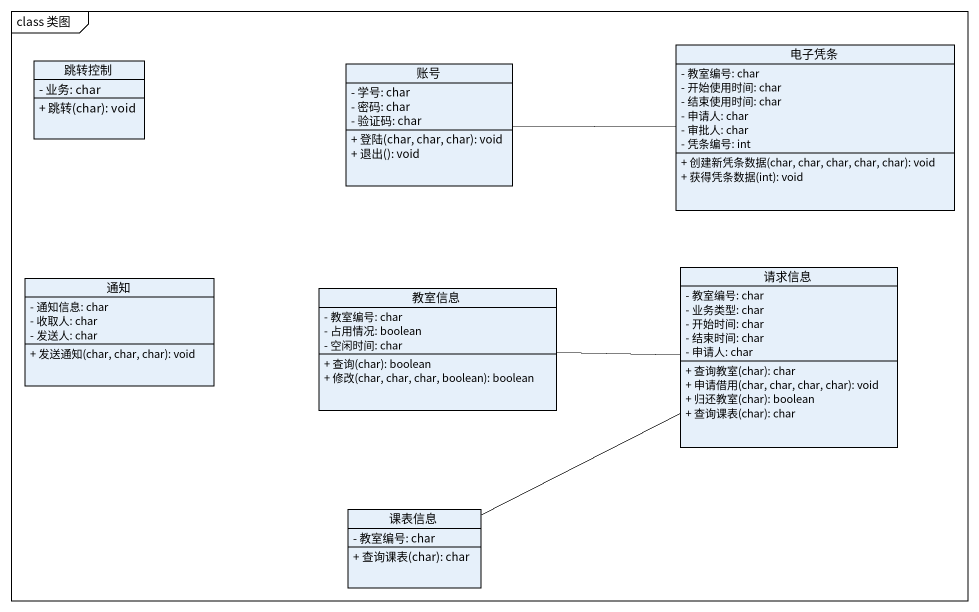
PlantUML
@startuml
mainframe class 类图
hide circle
hide empty members
skinparam classAttributeIconSize 0
class 电子凭条 {
  - 教室编号: char
  - 开始使用时间: char
  - 结束使用时间: char
  - 申请人: char
  - 审批人: char
  - 凭条编号: int
  + 创建新凭条数据(char, char, char, char, char): void
  + 获得凭条数据(int): void
}
class 跳转控制 {
  - 业务: char
  + 跳转(char): void
}
class 账号 {
  - 学号: char
  - 密码: char
  - 验证码: char
  + 登陆(char, char, char): void
  + 退出(): void
}
class 通知 {
  - 通知信息: char
  - 收取人: char
  - 发送人: char
  + 发送通知(char, char, char): void
}
class 教室信息 {
  - 教室编号: char
  - 占用情况: boolean
  - 空闲时间: char
  + 查询(char): boolean
  + 修改(char, char, char, boolean): boolean
}
class 请求信息 {
  - 教室编号: char
  - 业务类型: char
  - 开始时间: char
  - 结束时间: char
  - 申请人: char
  + 查询教室(char): char
  + 申请借用(char, char, char, char): void
  + 归还教室(char): boolean
  + 查询课表(char): char
}
class 课表信息 {
  - 教室编号: char
  + 查询课表(char): char
}
账号 -right- 电子凭条
教室信息 -right- 请求信息
课表信息 -right- 请求信息
@enduml
